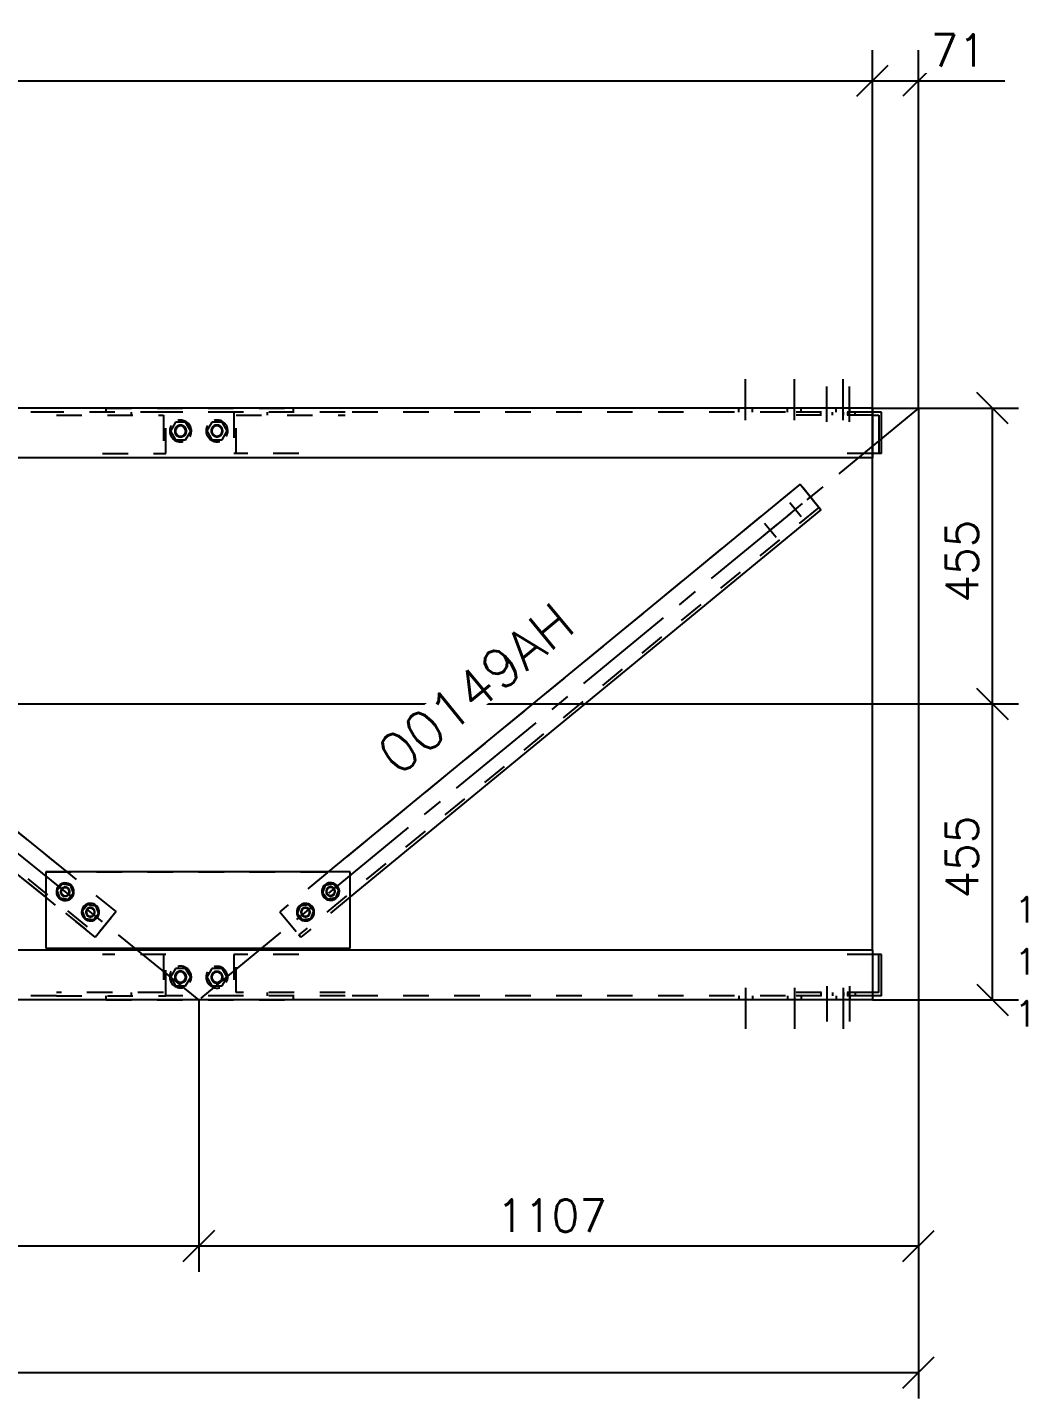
# Model space of a CAD drawing. Header units: millimetres. Extents: x 505 to 1346, y 20403 to 20997.
# Drawn here: x 1083.6 to 1160.3, y 20530.2 to 20635.7 of the extents above; entities that cross this region are included whole.
import ezdxf

# ---------------------------------------------------------------- set-up
doc = ezdxf.new("R2010")
doc.units = ezdxf.units.MM
doc.linetypes.add('CENTER', pattern=[12.7, 7.9375, -1.5875, 1.5875, -1.5875])
doc.linetypes.add('DXK_LINE_DOT2', pattern=[3.9198, 1.9599, -1.9599])
doc.styles.add('RomanS', font='ROMANS__.TTF', dxfattribs={"height": 0.2})

# ---------------------------------------------------------------- blocks, each defined once
blk = doc.blocks.new('NOTAS1-110200292-76345')
at = {"color": 7, "style": 'RomanS'}
for s, height, p in [('1', 1.98, (1161.41, 20613.85)), ('2', 1.98, (1161.41, 20609.85)), ('3', 1.98, (1161.41, 20605.85)), ('4', 1.98, (1161.41, 20601.85)), ('5', 1.98, (1161.41, 20593.85)), ('6', 1.98, (1161.41, 20585.85)), ('7', 1.98, (1161.41, 20581.85)), ('8', 1.98, (1161.41, 20577.85)), ('9', 1.98, (1161.41, 20570.85)), ('10', 1.982, (1159.5, 20566.85)), ('11', 1.982, (1159.5, 20562.85)), ('12', 1.982, (1159.5, 20558.85))]:
    blk.add_text(s, height=height, dxfattribs=at).set_placement(p)
for s, height, width, p in [('TODAS AS DIMENSÕES ESTÃO EM MILÍMETRO, E.A.', 1.9818, 0.8, (1168.07, 20613.85)), ('-', 1.98, 0.7, (1165.07, 20613.85)), ('0', 1.98, 0.8, (1168.07, 20609.85)), ('-', 1.98, 0.7, (1165.07, 20609.85)), ('LISTA DE MATERIAL PARA 01 CONJUNTO, FABRICAR CONF. QUADRO DE APLICAÇÃO.', 1.9818, 0.8, (1168.07, 20605.85)), ('-', 1.98, 0.7, (1165.07, 20605.85)), ('TOLERÂNCIA PARA CONSTRUÇÕES SOLDADAS CONFORME DIN-EN-ISO 13920 GRAU B', 1.9818, 0.8, (1168.07, 20601.85)), ('-', 1.98, 0.7, (1165.07, 20601.85)), ('E PARA SUPERFÍCIES ACABADAS CONFORME NBR-ISO 2768 GRAU m.', 1.9818, 0.8, (1168.07, 20597.85)), ('MATERIAIS COM INDICAÇÃO DE "GALV" DEVERÃO SER GALVANIZADAS A QUENTE', 1.9818, 0.8, (1168.07, 20593.85)), ('-', 1.98, 0.7, (1165.07, 20593.85)), ('CONFORME NORMA NBR 6323.', 1.9818, 0.8, (1168.07, 20589.85)), ('PEÇAS PINTADAS NA COR ', 1.9818, 0.8, (1168.07, 20585.85)), ('-', 1.98, 0.7, (1165.07, 20585.85)), ('PARA DIAGRAMA DE MONTAGEM VER QUADRO DE APLICAÇÃO.', 1.9818, 0.8, (1168.07, 20581.85)), ('-', 1.98, 0.7, (1165.07, 20581.85)), ('TRABALHAR ESTE DESENHO COM DES. PSB Nº 0', 1.9818, 0.8, (1168.07, 20577.85)), ('-', 1.98, 0.7, (1165.07, 20577.85)), ('                            DES. TCNK Nº 0', 1.9818, 0.8, (1168.07, 20573.85)), ('tecnokor É A NOVA MARCA DA KOCH DO BRASIL PROJETOS INDUSTRIAIS LTDA.', 1.9818, 0.8, (1168.07, 20570.85)), ('-', 1.98, 0.7, (1165.07, 20570.85)), ('-', 1.98, 0.7, (1165.07, 20566.85)), ('-', 1.98, 0.7, (1165.07, 20562.85)), ('-', 1.98, 0.7, (1165.07, 20558.85))]:
    blk.add_text(s, height=height, dxfattribs=dict(at, width=width)).set_placement(p)
blk = doc.blocks.new('Bolt-110200292-58029 - 57739')
at = {"color": 3, "linetype": 'Continuous'}
for p, q in [((1106.27, 20569.13), (1106.49, 20569.73)), ((1106.49, 20569.73), (1106.27, 20569.13)), ((1106.49, 20569.73), (1107.13, 20569.84)), ((1107.12, 20569.84), (1106.49, 20569.73)), ((1106.49, 20569.73), (1106.49, 20569.73)), ((1107.09, 20569.53), (1107.09, 20569.53)), ((1107.13, 20569.84), (1107.12, 20569.84)), ((1107.53, 20569.34), (1107.12, 20569.84)), ((1107.13, 20569.84), (1107.53, 20569.34)), ((1107.42, 20569.67), (1107.42, 20569.67)), ((1106.67, 20568.64), (1106.27, 20569.13)), ((1106.27, 20569.13), (1106.27, 20569.13)), ((1106.27, 20569.13), (1106.67, 20568.64)), ((1107.31, 20568.74), (1106.67, 20568.64)), ((1106.67, 20568.64), (1107.31, 20568.74)), ((1106.67, 20568.64), (1106.67, 20568.64)), ((1106.92, 20568.89), (1106.92, 20568.89)), ((1107.01, 20568.57), (1107.01, 20568.57)), ((1107.53, 20569.34), (1107.31, 20568.74)), ((1107.31, 20568.74), (1107.53, 20569.34)), ((1107.31, 20568.74), (1107.31, 20568.74)), ((1107.53, 20569.34), (1107.53, 20569.34)), ((1104.56, 20568.14), (1104.34, 20567.54)), ((1104.34, 20567.54), (1104.56, 20568.14)), ((1104.74, 20567.05), (1104.34, 20567.54)), ((1104.34, 20567.54), (1104.34, 20567.54)), ((1104.34, 20567.54), (1104.74, 20567.05)), ((1104.56, 20568.14), (1105.19, 20568.25)), ((1105.19, 20568.25), (1104.56, 20568.14)), ((1104.56, 20568.14), (1104.56, 20568.14)), ((1104.99, 20567.3), (1104.99, 20567.3)), ((1105.16, 20567.94), (1105.16, 20567.94)), ((1105.19, 20568.25), (1105.6, 20567.75)), ((1105.19, 20568.25), (1105.19, 20568.25)), ((1105.6, 20567.75), (1105.19, 20568.25)), ((1105.6, 20567.75), (1105.38, 20567.15)), ((1105.38, 20567.15), (1105.6, 20567.75)), ((1105.49, 20568.08), (1105.49, 20568.08)), ((1105.6, 20567.75), (1105.6, 20567.75)), ((1105.38, 20567.15), (1104.74, 20567.05)), ((1104.74, 20567.05), (1105.38, 20567.15)), ((1104.74, 20567.05), (1104.74, 20567.05)), ((1105.08, 20566.98), (1105.08, 20566.98)), ((1105.38, 20567.15), (1105.38, 20567.15))]:
    blk.add_line(p, q, dxfattribs=at)
at = {"color": 3, "linetype": 'DXK_LINE_DOT2'}
for p, q in [((1106.27, 20569.13), (1106.49, 20569.73)), ((1106.49, 20569.73), (1106.27, 20569.13)), ((1106.49, 20569.73), (1107.13, 20569.84)), ((1106.49, 20569.73), (1106.49, 20569.73)), ((1106.49, 20569.73), (1106.49, 20569.73)), ((1107.09, 20569.53), (1107.09, 20569.53)), ((1107.13, 20569.84), (1107.53, 20569.34)), ((1107.13, 20569.84), (1107.13, 20569.84)), ((1107.13, 20569.84), (1107.13, 20569.84)), ((1107.14, 20569.44), (1107.15, 20569.44)), ((1106.67, 20568.64), (1106.27, 20569.13)), ((1106.27, 20569.13), (1106.27, 20569.13)), ((1106.27, 20569.13), (1106.27, 20569.13)), ((1107.31, 20568.74), (1106.67, 20568.64)), ((1106.67, 20568.64), (1106.67, 20568.64)), ((1106.67, 20568.64), (1106.67, 20568.64)), ((1106.92, 20568.89), (1106.92, 20568.89)), ((1106.95, 20568.92), (1106.95, 20568.92)), ((1107.53, 20569.34), (1107.31, 20568.74)), ((1107.31, 20568.74), (1107.53, 20569.34)), ((1107.31, 20568.74), (1107.31, 20568.74)), ((1107.53, 20569.34), (1107.53, 20569.34)), ((1104.34, 20567.54), (1104.56, 20568.14)), ((1104.56, 20568.14), (1104.34, 20567.54)), ((1104.74, 20567.05), (1104.34, 20567.54)), ((1104.34, 20567.54), (1104.34, 20567.54)), ((1104.34, 20567.54), (1104.34, 20567.54)), ((1104.56, 20568.14), (1105.19, 20568.25)), ((1104.56, 20568.14), (1104.56, 20568.14)), ((1104.56, 20568.14), (1104.56, 20568.14)), ((1104.99, 20567.3), (1104.99, 20567.3)), ((1105.02, 20567.34), (1105.02, 20567.34)), ((1105.16, 20567.94), (1105.16, 20567.94)), ((1105.19, 20568.25), (1105.6, 20567.75)), ((1105.19, 20568.25), (1105.19, 20568.25)), ((1105.19, 20568.25), (1105.19, 20568.25)), ((1105.21, 20567.85), (1105.21, 20567.85)), ((1105.6, 20567.75), (1105.38, 20567.15)), ((1105.38, 20567.15), (1105.6, 20567.75)), ((1105.6, 20567.75), (1105.6, 20567.75)), ((1105.38, 20567.15), (1104.74, 20567.05)), ((1104.74, 20567.05), (1104.74, 20567.05)), ((1104.74, 20567.05), (1104.74, 20567.05)), ((1105.38, 20567.15), (1105.38, 20567.15))]:
    blk.add_line(p, q, dxfattribs=at)
at = {"color": 3, "linetype": 'Continuous'}
for centre, radius, start, end in [((1106.9, 20569.24), 0.675, 129.423, 309.423), ((1106.9, 20569.24), 0.675, 159.423, 339.423), ((1106.9, 20569.24), 0.675, 339.423, 159.423), ((1106.9, 20569.24), 0.675, 309.423, 129.423), ((1106.9, 20569.24), 0.35, 39.423, 219.423), ((1106.9, 20569.24), 0.317, 339.423, 159.423), ((1106.9, 20569.24), 0.35, 219.423, 39.423), ((1106.9, 20569.24), 0.317, 159.423, 339.423), ((1104.97, 20567.65), 0.675, 129.423, 309.423), ((1104.97, 20567.65), 0.675, 159.423, 339.423), ((1104.97, 20567.65), 0.675, 339.423, 159.423), ((1104.97, 20567.65), 0.675, 309.423, 129.423), ((1104.97, 20567.65), 0.35, 39.423, 219.423), ((1104.97, 20567.65), 0.317, 159.423, 339.423), ((1104.97, 20567.65), 0.317, 339.423, 159.423), ((1104.97, 20567.65), 0.35, 219.423, 39.423)]:
    blk.add_arc(centre, radius, start, end, dxfattribs=at)
at = {"color": 3, "linetype": 'DXK_LINE_DOT2'}
for centre, radius, start, end in [((1106.9, 20569.24), 0.35, 21.423, 201.423), ((1106.9, 20569.24), 0.317, 129.423, 309.423), ((1106.9, 20569.24), 0.317, 309.423, 129.423), ((1106.9, 20569.24), 0.35, 201.423, 21.423), ((1104.97, 20567.65), 0.35, 21.423, 201.423), ((1104.97, 20567.65), 0.35, 201.423, 21.423), ((1104.97, 20567.65), 0.317, 129.423, 309.423), ((1104.97, 20567.65), 0.317, 309.423, 129.423)]:
    blk.add_arc(centre, radius, start, end, dxfattribs=at)
blk = doc.blocks.new('Part-110200292-57774 - 57739')
at = {"color": 7, "linetype": 'DXK_LINE_DOT2'}
for p, q in [((1094.23, 20606.09), (1085.82, 20606.09)), ((1085.82, 20605.86), (1094.04, 20605.86)), ((1091.6, 20605.86), (1091.6, 20606.09)), ((1094.04, 20605.86), (1094.04, 20602.92)), ((1094.23, 20602.92), (1094.23, 20606.09)), ((1089.37, 20602.92), (1094.23, 20602.92))]:
    blk.add_line(p, q, dxfattribs=at)
blk = doc.blocks.new('Part-110200292-57775 - 57739')
at = {"color": 7, "linetype": 'DXK_LINE_DOT2'}
for p, q in [((1108.03, 20606.09), (1099.45, 20606.09)), ((1099.45, 20606.09), (1099.45, 20602.92)), ((1099.64, 20602.92), (1099.64, 20605.86)), ((1099.64, 20605.86), (1108.03, 20605.86)), ((1102.05, 20605.86), (1102.05, 20606.09)), ((1104.45, 20602.92), (1099.45, 20602.92))]:
    blk.add_line(p, q, dxfattribs=at)
blk = doc.blocks.new('Part-110200292-57776 - 57739')
at = {"color": 7, "linetype": 'DXK_LINE_DOT2'}
for p, q in [((1148.58, 20606.09), (1141.89, 20606.09)), ((1148.58, 20605.86), (1141.89, 20605.86)), ((1146.68, 20605.86), (1146.68, 20606.09)), ((1148.58, 20602.92), (1145.51, 20602.92))]:
    blk.add_line(p, q, dxfattribs=at)
at = {"color": 3, "linetype": 'Continuous'}
for p, q in [((1149.26, 20606.09), (1148.58, 20606.09)), ((1148.58, 20605.86), (1149.07, 20605.86)), ((1149.07, 20605.86), (1149.07, 20602.92)), ((1149.26, 20602.92), (1149.26, 20606.09)), ((1149.26, 20602.92), (1148.58, 20602.92))]:
    blk.add_line(p, q, dxfattribs=at)
blk = doc.blocks.new('Part-110200292-57791 - 57739')
at = {"color": 7, "linetype": 'CENTER'}
blk.add_line((1096.76, 20560.91), (1040.54, 20606.41), dxfattribs=at)
at = {"color": 7, "linetype": 'DXK_LINE_DOT2'}
for p, q in [((1048.5, 20601.6), (1046.91, 20599.62)), ((1048.5, 20601.6), (1046.91, 20599.62)), ((1052.31, 20598.51), (1048.5, 20601.6)), ((1046.91, 20599.62), (1088.8, 20565.72)), ((1050.65, 20596.59), (1046.91, 20599.62)), ((1046.91, 20599.62), (1046.91, 20599.62)), ((1047.05, 20599.8), (1088.95, 20565.9)), ((1047.05, 20599.8), (1088.95, 20565.9)), ((1086.63, 20570.74), (1052.31, 20598.51)), ((1090.4, 20567.69), (1086.63, 20570.74)), ((1088.8, 20565.72), (1084.99, 20568.8)), ((1090.4, 20567.69), (1088.8, 20565.72)), ((1088.8, 20565.72), (1090.4, 20567.69)), ((1088.8, 20565.72), (1088.8, 20565.72))]:
    blk.add_line(p, q, dxfattribs=at)
at = {"color": 3, "linetype": 'Continuous'}
for p, q in [((1086.63, 20570.74), (1052.31, 20598.51)), ((1084.99, 20568.8), (1050.65, 20596.59))]:
    blk.add_line(p, q, dxfattribs=at)
blk = doc.blocks.new('Part-110200292-57792 - 57739')
at = {"color": 7, "linetype": 'CENTER'}
blk.add_line((1152.11, 20606.41), (1096.76, 20560.91), dxfattribs=at)
at = {"color": 7, "linetype": 'DXK_LINE_DOT2'}
for p, q in [((1143, 20600.56), (1103, 20567.68)), ((1144.46, 20598.78), (1143, 20600.56)), ((1144.46, 20598.78), (1104.47, 20565.9)), ((1144.46, 20598.78), (1104.47, 20565.9)), ((1144.61, 20598.6), (1144.46, 20598.78)), ((1144.46, 20598.78), (1144.46, 20598.78)), ((1144.61, 20598.6), (1144.61, 20598.6)), ((1108.4, 20568.83), (1104.62, 20565.72)), ((1108.4, 20568.83), (1104.62, 20565.72)), ((1103, 20567.68), (1104.47, 20565.9)), ((1103, 20567.68), (1103, 20567.68)), ((1104.47, 20565.9), (1104.62, 20565.72)), ((1104.47, 20565.9), (1104.47, 20565.9)), ((1104.62, 20565.72), (1104.47, 20565.9)), ((1104.62, 20565.72), (1104.62, 20565.72))]:
    blk.add_line(p, q, dxfattribs=at)
at = {"color": 3, "linetype": 'Continuous'}
for p, q in [((1143, 20600.56), (1106.72, 20570.74)), ((1143, 20600.56), (1143, 20600.56)), ((1143, 20600.56), (1144.61, 20598.6)), ((1144.61, 20598.6), (1108.4, 20568.83)), ((1144.61, 20598.6), (1108.4, 20568.83))]:
    blk.add_line(p, q, dxfattribs=at)
blk = doc.blocks.new('Part-110200292-57845 - 57739')
at = {"color": 7, "linetype": 'DXK_LINE_DOT2'}
for p, q in [((1044.37, 20606.09), (1044.37, 20606.41)), ((1044.37, 20606.09), (1044.37, 20606.41)), ((1045.04, 20606.41), (1044.37, 20606.41)), ((1044.37, 20606.09), (1044.37, 20603.71)), ((1045.37, 20606.09), (1044.37, 20606.09)), ((1085.82, 20606.09), (1052.29, 20606.09)), ((1099.45, 20606.09), (1094.23, 20606.09)), ((1141.89, 20606.09), (1108.03, 20606.09)), ((1044.37, 20603.71), (1044.37, 20603.71)), ((1045.47, 20602.6), (1044.37, 20603.71)), ((1044.62, 20603.46), (1044.37, 20603.71))]:
    blk.add_line(p, q, dxfattribs=at)
at = {"color": 3, "linetype": 'Continuous'}
for p, q in [((1148.58, 20606.41), (1045.04, 20606.41)), ((1148.58, 20606.41), (1148.58, 20602.6)), ((1045.47, 20602.6), (1044.62, 20603.46)), ((1148.58, 20602.6), (1045.47, 20602.6))]:
    blk.add_line(p, q, dxfattribs=at)
blk = doc.blocks.new('Part-110200292-57864 - 57739')
at = {"color": 7, "linetype": 'DXK_LINE_DOT2'}
for p, q in [((1089.64, 20606.09), (1089.64, 20606.41)), ((1089.64, 20606.41), (1104.06, 20606.41)), ((1104.06, 20606.09), (1104.06, 20606.41))]:
    blk.add_line(p, q, dxfattribs=at)
blk = doc.blocks.new('Bolt-110200292-57868 - 57739')
at = {"color": 3, "linetype": 'Continuous'}
for p, q in [((1138.82, 20605.48), (1138.82, 20608.63)), ((1142.57, 20605.48), (1142.57, 20608.63)), ((1146.32, 20605.48), (1146.32, 20608.63)), ((1138.29, 20606.09), (1138.29, 20606.41)), ((1139.34, 20606.09), (1139.34, 20606.41)), ((1142.04, 20606.09), (1142.04, 20606.41)), ((1143.09, 20606.09), (1143.09, 20606.41)), ((1145.79, 20606.09), (1145.79, 20606.41)), ((1146.84, 20606.09), (1146.84, 20606.41))]:
    blk.add_line(p, q, dxfattribs=at)
blk = doc.blocks.new('Bolt-110200292-57871 - 57739')
at = {"color": 3, "linetype": 'Continuous'}
for p, q in [((1145.05, 20605.35), (1145.05, 20608.08)), ((1146.8, 20605.35), (1146.8, 20608.08)), ((1144.6, 20605.86), (1144.6, 20606.09)), ((1145.5, 20605.86), (1145.5, 20606.09)), ((1146.35, 20605.86), (1146.35, 20606.09)), ((1147.25, 20605.86), (1147.25, 20606.09))]:
    blk.add_line(p, q, dxfattribs=at)
blk = doc.blocks.new('Bolt-110200292-57873 - 57739')
at = {"color": 3, "linetype": 'Continuous'}
for p, q in [((1142.11, 20598.18), (1143.19, 20599.07)), ((1142.21, 20599.16), (1143.09, 20598.08)), ((1140.18, 20596.59), (1141.26, 20597.48)), ((1140.27, 20597.57), (1141.16, 20596.49))]:
    blk.add_line(p, q, dxfattribs=at)
blk = doc.blocks.new('Part-110200292-57942 - 57739')
at = {"color": 7, "linetype": 'DXK_LINE_DOT2'}
for p, q in [((1094.23, 20564.4), (1089.37, 20564.4)), ((1094.04, 20564.4), (1094.04, 20561.46)), ((1094.23, 20561.22), (1094.23, 20564.4)), ((1094.04, 20561.46), (1085.82, 20561.46)), ((1085.82, 20561.22), (1094.23, 20561.22)), ((1091.6, 20561.22), (1091.6, 20561.46))]:
    blk.add_line(p, q, dxfattribs=at)
blk = doc.blocks.new('Part-110200292-57943 - 57739')
at = {"color": 7, "linetype": 'DXK_LINE_DOT2'}
for p, q in [((1104.45, 20564.4), (1099.45, 20564.4)), ((1099.45, 20564.4), (1099.45, 20561.22)), ((1099.64, 20561.46), (1099.64, 20564.4)), ((1108.03, 20561.22), (1099.45, 20561.22)), ((1108.03, 20561.46), (1099.64, 20561.46)), ((1102.05, 20561.22), (1102.05, 20561.46))]:
    blk.add_line(p, q, dxfattribs=at)
blk = doc.blocks.new('Part-110200292-57944 - 57739')
at = {"color": 7, "linetype": 'DXK_LINE_DOT2'}
for p, q in [((1148.58, 20564.4), (1145.51, 20564.4)), ((1148.58, 20561.46), (1141.89, 20561.46)), ((1148.58, 20561.22), (1141.89, 20561.22)), ((1146.68, 20561.22), (1146.68, 20561.46))]:
    blk.add_line(p, q, dxfattribs=at)
at = {"color": 3, "linetype": 'Continuous'}
for p, q in [((1149.26, 20564.4), (1148.58, 20564.4)), ((1149.07, 20561.46), (1149.07, 20564.4)), ((1149.26, 20561.22), (1149.26, 20564.4)), ((1149.07, 20561.46), (1148.58, 20561.46)), ((1149.26, 20561.22), (1148.58, 20561.22))]:
    blk.add_line(p, q, dxfattribs=at)
blk = doc.blocks.new('Bolt-110200292-76314 - 57739')
at = {"color": 3, "linetype": 'Continuous'}
for p, q in [((1094.97, 20605.33), (1094.58, 20604.65)), ((1095.75, 20605.33), (1094.97, 20605.33)), ((1096.14, 20604.65), (1095.75, 20605.33)), ((1097.77, 20605.33), (1097.38, 20604.66)), ((1098.55, 20605.33), (1097.77, 20605.33)), ((1098.94, 20604.66), (1098.55, 20605.33)), ((1094.58, 20604.65), (1094.97, 20603.98)), ((1095.75, 20603.98), (1096.14, 20604.65)), ((1097.38, 20604.66), (1097.77, 20603.98)), ((1098.55, 20603.98), (1098.94, 20604.66)), ((1094.97, 20603.98), (1095.75, 20603.98)), ((1097.77, 20603.98), (1098.55, 20603.98))]:
    blk.add_line(p, q, dxfattribs=at)
at = {"color": 3, "linetype": 'DXK_LINE_DOT2'}
for p, q in [((1094.97, 20605.33), (1094.59, 20604.65)), ((1095.75, 20605.33), (1094.97, 20605.33)), ((1096.14, 20604.65), (1095.75, 20605.33)), ((1097.77, 20605.33), (1097.39, 20604.66)), ((1098.55, 20605.33), (1097.77, 20605.33)), ((1098.94, 20604.66), (1098.55, 20605.33)), ((1094.59, 20604.65), (1094.98, 20603.98)), ((1095.75, 20603.98), (1096.14, 20604.65)), ((1097.39, 20604.66), (1097.78, 20603.98)), ((1098.55, 20603.98), (1098.94, 20604.66)), ((1094.98, 20603.98), (1095.75, 20603.98)), ((1097.78, 20603.98), (1098.55, 20603.98))]:
    blk.add_line(p, q, dxfattribs=at)
for centre, radius, start, end in [((1095.36, 20604.65), 0.834, 330.0565, 150.0565), ((1098.16, 20604.66), 0.834, 330.0565, 150.0565), ((1095.36, 20604.65), 0.834, 150.0565, 330.0565), ((1095.36, 20604.65), 0.45, 90.0565, 270.0565), ((1095.36, 20604.65), 0.397, 150.0565, 330.0565), ((1095.36, 20604.65), 0.397, 330.0565, 150.0565), ((1095.36, 20604.65), 0.45, 270.0565, 90.0565), ((1098.16, 20604.66), 0.834, 150.0565, 330.0565), ((1098.16, 20604.66), 0.45, 90.0565, 270.0565), ((1098.16, 20604.66), 0.397, 150.0565, 330.0565), ((1098.16, 20604.66), 0.397, 330.0565, 150.0565), ((1098.16, 20604.66), 0.45, 270.0565, 90.0565)]:
    blk.add_arc(centre, radius, start, end, dxfattribs=at)
at = {"color": 3, "linetype": 'Continuous'}
for centre, radius, start, end in [((1095.36, 20604.65), 0.45, 108.0565, 288.0565), ((1095.36, 20604.65), 0.45, 108.0565, 288.0565), ((1095.36, 20604.65), 0.397, 0.0565, 180.0565), ((1095.36, 20604.65), 0.397, 180.0565, 0.0565), ((1095.36, 20604.65), 0.45, 288.0565, 108.0565), ((1095.36, 20604.65), 0.45, 288.0565, 108.0565), ((1098.16, 20604.66), 0.45, 108.0565, 288.0565), ((1098.16, 20604.66), 0.45, 108.0565, 288.0565), ((1098.16, 20604.66), 0.397, 0.0565, 180.0565), ((1098.16, 20604.66), 0.397, 180.0565, 0.0565), ((1098.16, 20604.66), 0.45, 288.0565, 108.0565), ((1098.16, 20604.66), 0.45, 288.0565, 108.0565)]:
    blk.add_arc(centre, radius, start, end, dxfattribs=at)
blk = doc.blocks.new('Part-110200292-57966 - 57739')
at = {"color": 7, "linetype": 'DXK_LINE_DOT2'}
for p, q in [((1044.37, 20563.61), (1045.47, 20564.72)), ((1044.62, 20563.86), (1044.37, 20563.61)), ((1044.37, 20561.22), (1044.37, 20563.61)), ((1044.37, 20560.91), (1044.37, 20563.61)), ((1044.37, 20563.61), (1044.37, 20563.61)), ((1045.37, 20561.22), (1044.37, 20561.22)), ((1044.37, 20560.91), (1044.37, 20561.22)), ((1085.82, 20561.22), (1052.29, 20561.22)), ((1099.45, 20561.22), (1094.23, 20561.22)), ((1141.89, 20561.22), (1108.03, 20561.22)), ((1045.04, 20560.91), (1044.37, 20560.91))]:
    blk.add_line(p, q, dxfattribs=at)
at = {"color": 3, "linetype": 'Continuous'}
for p, q in [((1045.47, 20564.72), (1044.62, 20563.86)), ((1148.58, 20564.72), (1045.47, 20564.72)), ((1148.58, 20564.72), (1148.58, 20560.91)), ((1148.58, 20560.91), (1045.04, 20560.91))]:
    blk.add_line(p, q, dxfattribs=at)
blk = doc.blocks.new('Part-110200292-57980 - 57739')
at = {"color": 7, "linetype": 'DXK_LINE_DOT2'}
for p, q in [((1089.64, 20560.91), (1089.64, 20561.22)), ((1104.06, 20560.91), (1104.06, 20561.22)), ((1089.64, 20560.91), (1104.06, 20560.91))]:
    blk.add_line(p, q, dxfattribs=at)
blk = doc.blocks.new('Part-110200292-58028 - 57739')
at = {"color": 3, "linetype": 'Continuous'}
for p, q in [((1084.99, 20570.74), (1084.99, 20570.74)), ((1084.99, 20570.74), (1084.99, 20564.87)), ((1108.4, 20570.74), (1084.99, 20570.74)), ((1108.4, 20570.74), (1108.4, 20570.74)), ((1108.4, 20564.87), (1108.4, 20570.74)), ((1084.99, 20564.87), (1084.99, 20564.87)), ((1084.99, 20564.87), (1108.4, 20564.87)), ((1108.4, 20564.87), (1108.4, 20564.87))]:
    blk.add_line(p, q, dxfattribs=at)
at = {"color": 7, "linetype": 'DXK_LINE_DOT2'}
for p, q in [((1084.99, 20570.74), (1108.4, 20570.74)), ((1084.99, 20564.87), (1108.4, 20564.87))]:
    blk.add_line(p, q, dxfattribs=at)
blk = doc.blocks.new('Bolt-110200292-58030 - 57739')
at = {"color": 3, "linetype": 'Continuous'}
for p, q in [((1085.86, 20569.32), (1086.26, 20569.82)), ((1086.26, 20569.82), (1085.86, 20569.32)), ((1085.97, 20569.64), (1085.97, 20569.64)), ((1086.22, 20569.44), (1086.22, 20569.44)), ((1086.24, 20569.42), (1086.24, 20569.42)), ((1086.26, 20569.82), (1086.89, 20569.72)), ((1086.26, 20569.82), (1086.26, 20569.82)), ((1086.26, 20569.82), (1086.89, 20569.72)), ((1086.89, 20569.72), (1087.12, 20569.12)), ((1086.89, 20569.72), (1086.89, 20569.72)), ((1087.12, 20569.12), (1086.89, 20569.72)), ((1086.09, 20568.72), (1085.86, 20569.32)), ((1085.86, 20569.32), (1085.86, 20569.32)), ((1085.86, 20569.32), (1086.09, 20568.72)), ((1085.86, 20568.98), (1085.86, 20568.98)), ((1086.72, 20568.62), (1086.09, 20568.72)), ((1086.09, 20568.72), (1086.09, 20568.72)), ((1086.09, 20568.72), (1086.72, 20568.62)), ((1086.19, 20569.11), (1086.19, 20569.11)), ((1086.2, 20569.03), (1086.2, 20569.03)), ((1087.12, 20569.12), (1086.72, 20568.62)), ((1086.72, 20568.62), (1087.12, 20569.12)), ((1086.72, 20568.62), (1086.72, 20568.62)), ((1087.12, 20569.12), (1087.12, 20569.12)), ((1087.8, 20567.75), (1088.2, 20568.25)), ((1088.2, 20568.25), (1087.8, 20567.75)), ((1088.03, 20567.15), (1087.8, 20567.75)), ((1087.8, 20567.75), (1087.8, 20567.75)), ((1087.8, 20567.75), (1088.03, 20567.15)), ((1087.8, 20567.4), (1087.8, 20567.4)), ((1087.91, 20568.07), (1087.91, 20568.07)), ((1088.14, 20567.53), (1088.14, 20567.53)), ((1088.14, 20567.46), (1088.14, 20567.46)), ((1088.16, 20567.87), (1088.16, 20567.87)), ((1088.19, 20567.85), (1088.19, 20567.85)), ((1088.2, 20568.25), (1088.84, 20568.14)), ((1088.2, 20568.25), (1088.2, 20568.25)), ((1088.2, 20568.25), (1088.84, 20568.14)), ((1089.07, 20567.55), (1088.66, 20567.05)), ((1088.66, 20567.05), (1089.07, 20567.55)), ((1088.84, 20568.14), (1089.07, 20567.55)), ((1088.84, 20568.14), (1088.84, 20568.14)), ((1089.07, 20567.55), (1088.84, 20568.14)), ((1089.07, 20567.55), (1089.07, 20567.55)), ((1088.66, 20567.05), (1088.03, 20567.15)), ((1088.03, 20567.15), (1088.03, 20567.15)), ((1088.03, 20567.15), (1088.66, 20567.05)), ((1088.66, 20567.05), (1088.66, 20567.05))]:
    blk.add_line(p, q, dxfattribs=at)
at = {"color": 3, "linetype": 'DXK_LINE_DOT2'}
for p, q in [((1085.86, 20569.32), (1086.26, 20569.82)), ((1086.22, 20569.44), (1086.22, 20569.44)), ((1086.26, 20569.82), (1086.89, 20569.72)), ((1086.26, 20569.82), (1086.26, 20569.82)), ((1086.89, 20569.72), (1087.12, 20569.12)), ((1086.89, 20569.72), (1086.89, 20569.72)), ((1086.09, 20568.72), (1085.86, 20569.32)), ((1085.86, 20569.32), (1085.86, 20569.32)), ((1086.72, 20568.62), (1086.09, 20568.72)), ((1086.09, 20568.72), (1086.09, 20568.72)), ((1086.2, 20569.03), (1086.2, 20569.03)), ((1087.12, 20569.12), (1086.72, 20568.62)), ((1086.72, 20568.62), (1086.72, 20568.62)), ((1087.12, 20569.12), (1087.12, 20569.12)), ((1087.8, 20567.75), (1088.2, 20568.24)), ((1088.03, 20567.15), (1087.8, 20567.75)), ((1087.8, 20567.75), (1087.8, 20567.75)), ((1088.14, 20567.46), (1088.14, 20567.46)), ((1088.16, 20567.87), (1088.16, 20567.87)), ((1088.2, 20568.24), (1088.84, 20568.14)), ((1088.2, 20568.24), (1088.2, 20568.24)), ((1089.07, 20567.55), (1088.66, 20567.05)), ((1088.84, 20568.14), (1089.07, 20567.55)), ((1088.84, 20568.14), (1088.84, 20568.14)), ((1089.07, 20567.55), (1089.07, 20567.55)), ((1088.66, 20567.05), (1088.03, 20567.15)), ((1088.03, 20567.15), (1088.03, 20567.15)), ((1088.66, 20567.05), (1088.66, 20567.05))]:
    blk.add_line(p, q, dxfattribs=at)
at = {"color": 3, "linetype": 'Continuous'}
for centre, radius, start, end in [((1086.49, 20569.22), 0.675, 81.0175, 261.0175), ((1086.49, 20569.22), 0.675, 51.0175, 231.0175), ((1086.49, 20569.22), 0.675, 231.0175, 51.0175), ((1086.49, 20569.22), 0.35, 141.0175, 321.0175), ((1086.49, 20569.22), 0.317, 81.0175, 261.0175), ((1086.49, 20569.22), 0.35, 321.0175, 141.0175), ((1086.49, 20569.22), 0.675, 261.0175, 81.0175), ((1086.49, 20569.22), 0.317, 261.0175, 81.0175), ((1088.43, 20567.65), 0.675, 81.0175, 261.0175), ((1088.43, 20567.65), 0.675, 51.0175, 231.0175), ((1088.43, 20567.65), 0.675, 231.0175, 51.0175), ((1088.43, 20567.65), 0.35, 141.0175, 321.0175), ((1088.43, 20567.65), 0.317, 81.0175, 261.0175), ((1088.43, 20567.65), 0.35, 321.0175, 141.0175), ((1088.43, 20567.65), 0.675, 261.0175, 81.0175), ((1088.43, 20567.65), 0.317, 261.0175, 81.0175)]:
    blk.add_arc(centre, radius, start, end, dxfattribs=at)
at = {"color": 3, "linetype": 'DXK_LINE_DOT2'}
for centre, radius, start, end in [((1086.49, 20569.22), 0.35, 123.0175, 303.0175), ((1086.49, 20569.22), 0.317, 51.0175, 231.0175), ((1086.49, 20569.22), 0.317, 231.0175, 51.0175), ((1086.49, 20569.22), 0.35, 303.0175, 123.0175), ((1088.43, 20567.65), 0.35, 123.0175, 303.0175), ((1088.43, 20567.65), 0.317, 51.0175, 231.0175), ((1088.43, 20567.65), 0.317, 231.0175, 51.0175), ((1088.43, 20567.65), 0.35, 303.0175, 123.0175)]:
    blk.add_arc(centre, radius, start, end, dxfattribs=at)
blk = doc.blocks.new('Bolt-110200292-76320 - 57739')
at = {"color": 3, "linetype": 'Continuous'}
for p, q in [((1094.97, 20563.33), (1094.58, 20562.66)), ((1095.75, 20563.33), (1094.97, 20563.33)), ((1096.14, 20562.66), (1095.75, 20563.33)), ((1097.77, 20563.33), (1097.38, 20562.65)), ((1098.55, 20563.33), (1097.77, 20563.33)), ((1098.94, 20562.65), (1098.55, 20563.33)), ((1094.58, 20562.66), (1094.97, 20561.98)), ((1095.75, 20561.98), (1096.14, 20562.66)), ((1097.38, 20562.65), (1097.77, 20561.98)), ((1098.55, 20561.98), (1098.94, 20562.65)), ((1094.97, 20561.98), (1095.75, 20561.98)), ((1097.77, 20561.98), (1098.55, 20561.98))]:
    blk.add_line(p, q, dxfattribs=at)
at = {"color": 3, "linetype": 'DXK_LINE_DOT2'}
for p, q in [((1094.98, 20563.33), (1094.59, 20562.66)), ((1095.75, 20563.33), (1094.98, 20563.33)), ((1096.14, 20562.66), (1095.75, 20563.33)), ((1097.78, 20563.33), (1097.39, 20562.65)), ((1098.55, 20563.33), (1097.78, 20563.33)), ((1098.94, 20562.65), (1098.55, 20563.33)), ((1094.59, 20562.66), (1094.97, 20561.98)), ((1095.75, 20561.98), (1096.14, 20562.66)), ((1097.39, 20562.65), (1097.77, 20561.98)), ((1098.55, 20561.98), (1098.94, 20562.65)), ((1094.97, 20561.98), (1095.75, 20561.98)), ((1097.77, 20561.98), (1098.55, 20561.98))]:
    blk.add_line(p, q, dxfattribs=at)
for centre, radius, start, end in [((1095.36, 20562.66), 0.834, 329.9435, 149.9435), ((1095.36, 20562.66), 0.45, 89.9435, 269.9435), ((1095.36, 20562.66), 0.45, 269.9435, 89.9435), ((1098.16, 20562.65), 0.834, 329.9435, 149.9435), ((1098.16, 20562.65), 0.45, 89.9435, 269.9435), ((1098.16, 20562.65), 0.45, 269.9435, 89.9435), ((1095.36, 20562.66), 0.834, 149.9435, 329.9435), ((1095.36, 20562.66), 0.397, 149.9435, 329.9435), ((1095.36, 20562.66), 0.397, 329.9435, 149.9435), ((1098.16, 20562.65), 0.834, 149.9435, 329.9435), ((1098.16, 20562.65), 0.397, 149.9435, 329.9435), ((1098.16, 20562.65), 0.397, 329.9435, 149.9435)]:
    blk.add_arc(centre, radius, start, end, dxfattribs=at)
at = {"color": 3, "linetype": 'Continuous'}
for centre, radius, start, end in [((1095.36, 20562.66), 0.45, 107.9435, 287.9435), ((1095.36, 20562.66), 0.45, 107.9435, 287.9435), ((1095.36, 20562.66), 0.45, 287.9435, 107.9435), ((1095.36, 20562.66), 0.45, 287.9435, 107.9435), ((1098.16, 20562.65), 0.45, 107.9435, 287.9435), ((1098.16, 20562.65), 0.45, 107.9435, 287.9435), ((1098.16, 20562.65), 0.45, 287.9435, 107.9435), ((1098.16, 20562.65), 0.45, 287.9435, 107.9435), ((1095.36, 20562.66), 0.397, 359.9435, 179.9435), ((1095.36, 20562.66), 0.397, 179.9435, 359.9435), ((1098.16, 20562.65), 0.397, 359.9435, 179.9435), ((1098.16, 20562.65), 0.397, 179.9435, 359.9435)]:
    blk.add_arc(centre, radius, start, end, dxfattribs=at)
blk = doc.blocks.new('Bolt-110200292-59200 - 57739')
at = {"color": 3, "linetype": 'Continuous'}
for p, q in [((1138.29, 20561.22), (1138.29, 20560.91)), ((1138.82, 20561.83), (1138.82, 20558.68)), ((1139.34, 20561.22), (1139.34, 20560.91)), ((1142.04, 20561.22), (1142.04, 20560.91)), ((1142.57, 20561.83), (1142.57, 20558.68)), ((1143.09, 20561.22), (1143.09, 20560.91)), ((1145.79, 20561.22), (1145.79, 20560.91)), ((1146.32, 20561.83), (1146.32, 20558.68)), ((1146.84, 20561.22), (1146.84, 20560.91))]:
    blk.add_line(p, q, dxfattribs=at)
blk = doc.blocks.new('Bolt-110200292-59201 - 57739')
at = {"color": 3, "linetype": 'Continuous'}
for p, q in [((1144.6, 20561.46), (1144.6, 20561.22)), ((1145.05, 20561.97), (1145.05, 20559.23)), ((1145.5, 20561.46), (1145.5, 20561.22)), ((1146.35, 20561.46), (1146.35, 20561.22)), ((1146.8, 20561.97), (1146.8, 20559.23)), ((1147.25, 20561.46), (1147.25, 20561.22))]:
    blk.add_line(p, q, dxfattribs=at)
blk = doc.blocks.new('StraightDimension-110200292-63843 - 57739')
at = {"color": 7, "linetype": 'Continuous'}
for p, q in [((1159, 20582.46), (1156.6, 20584.86)), ((548.09, 20583.66), (1159.8, 20583.66)), ((1157.8, 20560.91), (1157.8, 20583.66)), ((1156.6, 20562.11), (1159, 20559.71)), ((1148.58, 20560.91), (1159.8, 20560.91))]:
    blk.add_line(p, q, dxfattribs=at)
at = {"color": 0}
blk.add_wipeout([(1157.2, 20576.36), (1153.7, 20576.36), (1153.7, 20568.2), (1157.2, 20568.2)], dxfattribs=at)
at = {"color": 3, "style": 'RomanS'}
blk.add_text('455', height=2.477, rotation=90.0002, dxfattribs=at).set_placement((1156.7, 20568.7))
blk = doc.blocks.new('StraightDimension-110200292-64385 - 57739')
at = {"color": 7, "linetype": 'Continuous'}
for p, q in [((1040.54, 20613.26), (1040.54, 20539.98)), ((1096.76, 20560.91), (1096.76, 20539.98)), ((1041.74, 20543.18), (1039.34, 20540.78)), ((1095.56, 20540.78), (1097.96, 20543.18)), ((1040.54, 20541.98), (1096.76, 20541.98))]:
    blk.add_line(p, q, dxfattribs=at)
at = {"color": 0}
blk.add_wipeout([(1073.93, 20542.58), (1073.93, 20546.08), (1063.38, 20546.08), (1063.38, 20542.58)], dxfattribs=at)
at = {"color": 3, "style": 'RomanS'}
blk.add_text('1124', height=2.477, dxfattribs=at).set_placement((1063.88, 20543.08))
blk = doc.blocks.new('StraightDimension-110200292-70075 - 57739')
at = {"color": 7, "linetype": 'Continuous'}
for p, q in [((1148.58, 20564.72), (1148.58, 20633.94)), ((1147.38, 20630.39), (1149.78, 20632.79)), ((545.55, 20631.59), (1148.58, 20631.59))]:
    blk.add_line(p, q, dxfattribs=at)
blk = doc.blocks.new('StraightDimension-110200292-63842 - 57739')
at = {"color": 7, "linetype": 'Continuous'}
for p, q in [((1159, 20605.21), (1156.6, 20607.61)), ((1148.58, 20606.41), (1159.8, 20606.41)), ((1157.8, 20583.66), (1157.8, 20606.41)), ((1156.6, 20584.86), (1159, 20582.46)), ((548.09, 20583.66), (1159.8, 20583.66))]:
    blk.add_line(p, q, dxfattribs=at)
at = {"color": 0}
blk.add_wipeout([(1157.2, 20599.11), (1153.7, 20599.11), (1153.7, 20590.95), (1157.2, 20590.95)], dxfattribs=at)
at = {"color": 3, "style": 'RomanS'}
blk.add_text('455', height=2.477, rotation=90.0002, dxfattribs=at).set_placement((1156.7, 20591.45))
blk = doc.blocks.new('StraightDimension-110200292-64384 - 57739')
at = {"color": 7, "linetype": 'Continuous'}
for p, q in [((1152.11, 20606.41), (1152.11, 20539.98)), ((1096.76, 20560.91), (1096.76, 20539.98)), ((1097.96, 20543.18), (1095.56, 20540.78)), ((1150.91, 20540.78), (1153.31, 20543.18)), ((1096.76, 20541.98), (1152.11, 20541.98))]:
    blk.add_line(p, q, dxfattribs=at)
at = {"color": 0}
blk.add_wipeout([(1129.71, 20542.58), (1129.71, 20546.08), (1119.16, 20546.08), (1119.16, 20542.58)], dxfattribs=at)
at = {"color": 3, "style": 'RomanS'}
blk.add_text('1107', height=2.477, dxfattribs=at).set_placement((1119.66, 20543.08))
blk = doc.blocks.new('StraightDimension-110200292-64489 - 57739')
at = {"color": 7, "linetype": 'Continuous'}
for p, q in [((1152.11, 20606.41), (1152.11, 20530.25)), ((1150.91, 20531.05), (1153.31, 20533.45)), ((545.55, 20532.25), (1152.11, 20532.25))]:
    blk.add_line(p, q, dxfattribs=at)
blk = doc.blocks.new('StraightDimension-110200292-70074 - 57739')
at = {"color": 7, "linetype": 'Continuous'}
for p, q in [((1148.58, 20564.72), (1148.58, 20633.94)), ((1152.11, 20606.41), (1152.11, 20633.94)), ((1147.38, 20630.39), (1149.78, 20632.79)), ((1153.31, 20632.79), (1150.91, 20630.39)), ((1148.58, 20631.59), (1152.11, 20631.59)), ((1152.11, 20631.59), (1158.76, 20631.59)), ((1152.11, 20631.59), (1158.76, 20631.59))]:
    blk.add_line(p, q, dxfattribs=at)
at = {"color": 0}
blk.add_wipeout([(1158.32, 20632.19), (1158.32, 20635.69), (1152.55, 20635.69), (1152.55, 20632.19)], dxfattribs=at)
at = {"color": 3, "style": 'RomanS'}
blk.add_text('71', height=2.477, dxfattribs=at).set_placement((1153.05, 20632.69))
blk = doc.blocks.new('Mark-110200292-69395 - 57739')
at = {"color": 0}
blk.add_wipeout([(1127.71, 20590.87), (1125.8, 20593.18), (1110.2, 20580.36), (1112.11, 20578.04)], dxfattribs=at)
blk.add_wipeout([(1127.71, 20590.87), (1125.8, 20593.18), (1110.2, 20580.36), (1112.11, 20578.04)], dxfattribs=at)
at = {"color": 6, "style": 'RomanS'}
blk.add_text('00149AH', height=2.973, rotation=39.4252, dxfattribs=at).set_placement((1112.11, 20578.04))

msp = doc.modelspace()

# ---------------------------------------------------------------- block references
for name in ['NOTAS1-110200292-76345', 'Bolt-110200292-57868 - 57739', 'Bolt-110200292-57871 - 57739', 'Part-110200292-57791 - 57739', 'Part-110200292-57845 - 57739', 'Part-110200292-57864 - 57739', 'Part-110200292-57792 - 57739', 'Part-110200292-57774 - 57739', 'Bolt-110200292-76314 - 57739', 'Part-110200292-57775 - 57739', 'Part-110200292-57776 - 57739', 'Bolt-110200292-57873 - 57739', 'Part-110200292-58028 - 57739', 'Bolt-110200292-58030 - 57739', 'Bolt-110200292-58029 - 57739', 'Part-110200292-57966 - 57739', 'Part-110200292-57942 - 57739', 'Part-110200292-57943 - 57739', 'Part-110200292-57944 - 57739', 'Bolt-110200292-76320 - 57739', 'Part-110200292-57980 - 57739', 'Bolt-110200292-59200 - 57739', 'Bolt-110200292-59201 - 57739']:
    msp.add_blockref(name, (0, 0))

# ---------------------------------------------------------------- next in the draw order: block references
msp.add_blockref('StraightDimension-110200292-63843 - 57739', (0, 0))

# ---------------------------------------------------------------- next in the draw order: block references
msp.add_blockref('StraightDimension-110200292-64385 - 57739', (0, 0))

# ---------------------------------------------------------------- next in the draw order: block references
msp.add_blockref('StraightDimension-110200292-70075 - 57739', (0, 0))

# ---------------------------------------------------------------- next in the draw order: block references
msp.add_blockref('StraightDimension-110200292-63842 - 57739', (0, 0))

# ---------------------------------------------------------------- next in the draw order: block references
msp.add_blockref('StraightDimension-110200292-64384 - 57739', (0, 0))

# ---------------------------------------------------------------- next in the draw order: block references
msp.add_blockref('StraightDimension-110200292-64489 - 57739', (0, 0))

# ---------------------------------------------------------------- next in the draw order: block references
for name in ['StraightDimension-110200292-70074 - 57739', 'Mark-110200292-69395 - 57739']:
    msp.add_blockref(name, (0, 0))

doc.saveas('drawing.dxf')
